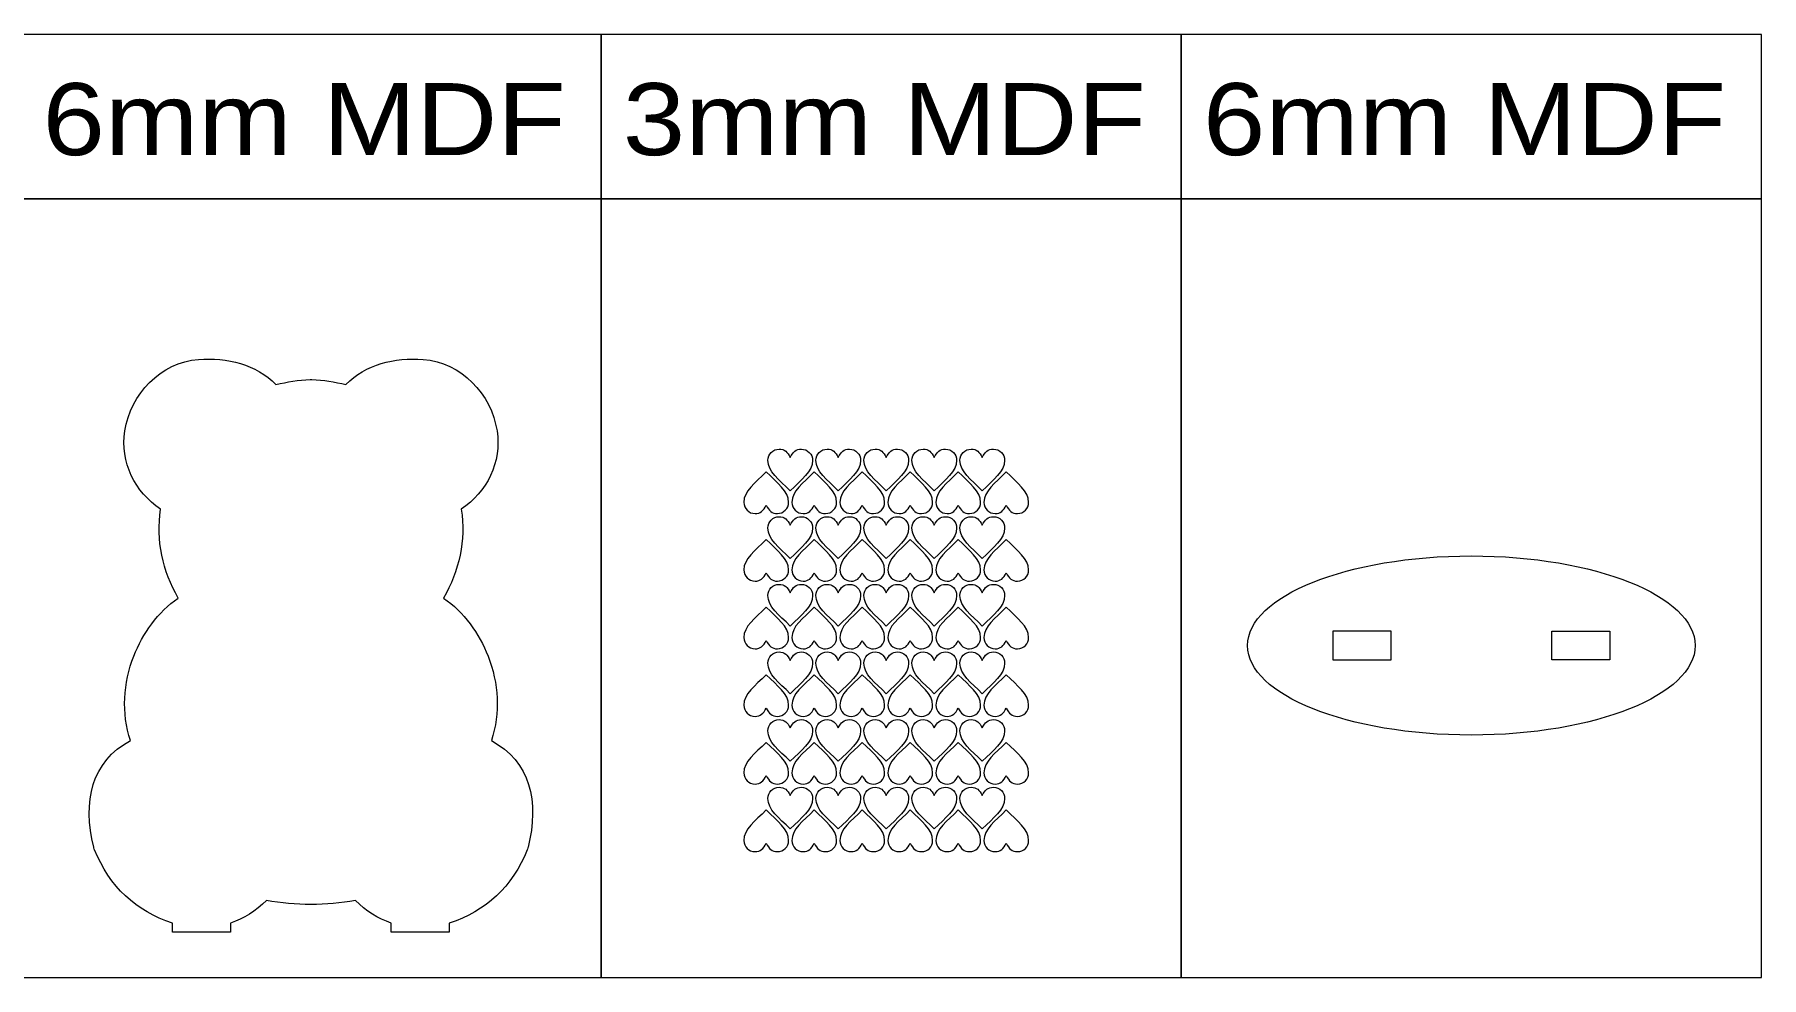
# Model space of a CAD drawing. Header units: millimetres. Extents: x -1166 to 1166, y -335 to 297.
# Drawn here: x 9 to 1166, y -335 to 297 of the extents above; entities that cross this region are included whole.
import ezdxf

# ---------------------------------------------------------------- set-up
doc = ezdxf.new("R2010")
doc.units = ezdxf.units.MM
doc.header["$MEASUREMENT"] = 0
doc.layers.add('Camada 1', color=7, linetype='Continuous')
doc.styles.add('2', font='Arial', dxfattribs={"height": 1})
doc.styles.add('3', font='Arial', dxfattribs={"height": 1})
doc.styles.add('4', font='Arial', dxfattribs={"height": 1})

msp = doc.modelspace()

# ---------------------------------------------------------------- linework, layer by layer
at = {"layer": 'Camada 1', "color": 142, "lineweight": 20}
for points in [[(-0.0001, 186.6815), (388.8269, 186.6815), (388.8269, 296.7483), (-0.0001, 296.7483), (-0.0001, 186.6815)], [(388.8267, 186.6815), (777.6537, 186.6815), (777.6537, 296.7483), (388.8267, 296.7483), (388.8267, 186.6815)], [(777.6535, 186.6815), (1166.4803, 186.6815), (1166.4803, 296.7483), (777.6535, 296.7483), (777.6535, 186.6815)], [(-0.0001, -334.8653), (388.8269, -334.8653), (388.8269, 186.6815), (-0.0001, 186.6815), (-0.0001, -334.8653)], [(388.8267, -334.8653), (777.6537, -334.8653), (777.6537, 186.6815), (388.8267, 186.6815), (388.8267, -334.8653)], [(777.6535, -334.8653), (1166.4803, -334.8653), (1166.4803, 186.6815), (777.6535, 186.6815), (777.6535, -334.8653)]]:
    msp.add_lwpolyline(points, close=True, dxfattribs=at)
at = {"layer": 'Camada 1', "color": 230, "lineweight": 20}
for points, knots in [([(119.1093, 79.1577), (93.7608, 77.3829), (73.5132, 55.7852), (69.7137, 31.2785), (69.7137, 31.2785), (66.4724, 10.3725), (76.4845, -9.8888), (93.682, -21.1518), (93.682, -21.1518), (90.4305, -42.3179), (95.0652, -62.3482), (105.5472, -80.7999), (105.5472, -80.7999), (91.8778, -89.9166), (81.5483, -104.6971), (75.7417, -119.549), (75.7417, -119.549), (68.6485, -137.692), (67.264, -157.9132), (73.5022, -176.1958), (73.5022, -176.1958), (47.3365, -190.2961), (41.2152, -216.8328), (48.895, -247.68), (48.895, -247.68), (48.895, -247.68), (48.9963, -248.0872), (48.9963, -248.0872), (48.9963, -248.0872), (48.9963, -248.0872), (49.2555, -248.8855), (49.2555, -248.8855), (49.2555, -248.8855), (49.2555, -248.8855), (49.4127, -249.2746), (49.4127, -249.2746), (49.4127, -249.2746), (59.4223, -274.0593), (77.1455, -290.5877), (101.6715, -298.4232), (101.6715, -298.4232), (101.6715, -298.4232), (101.6715, -304.4232), (101.6715, -304.4232), (101.6715, -304.4232), (101.6715, -304.4232), (140.5756, -304.4232), (140.5756, -304.4232), (140.5756, -304.4232), (140.5756, -304.4232), (140.5756, -298.4232), (140.5756, -298.4232), (140.5756, -298.4232), (149.437, -295.4203), (157.5031, -290.3245), (164.6217, -283.286), (164.6217, -283.286), (174.4429, -285.0944), (184.4127, -285.9334), (194.4134, -285.9334), (194.4134, -285.9334), (204.4141, -285.9334), (214.3839, -285.0944), (224.2051, -283.286), (224.2051, -283.286), (231.3237, -290.3245), (239.3898, -295.4203), (248.2512, -298.4232), (248.2512, -298.4232), (248.2512, -298.4232), (248.2512, -304.4232), (248.2512, -304.4232), (248.2512, -304.4232), (248.2512, -304.4232), (287.1553, -304.4232), (287.1553, -304.4232), (287.1553, -304.4232), (287.1553, -304.4232), (287.1553, -298.4232), (287.1553, -298.4232), (287.1553, -298.4232), (287.1553, -298.4232), (287.1552, -298.4232), (287.1552, -298.4232), (287.1552, -298.4232), (311.6812, -290.5877), (329.4044, -274.0593), (339.414, -249.2746), (339.414, -249.2746), (339.414, -249.2746), (339.5712, -248.8855), (339.5712, -248.8855), (339.5712, -248.8855), (339.5712, -248.8855), (339.8304, -248.0872), (339.8304, -248.0872), (339.8304, -248.0872), (339.8304, -248.0872), (339.9317, -247.68), (339.9317, -247.68), (339.9317, -247.68), (347.6115, -216.8328), (341.4902, -190.2961), (315.3245, -176.1958), (315.3245, -176.1958), (321.5627, -157.9132), (320.1782, -137.692), (313.085, -119.549), (313.085, -119.549), (307.2784, -104.6971), (296.9489, -89.9166), (283.2795, -80.7999), (283.2795, -80.7999), (293.7615, -62.3482), (298.3962, -42.3179), (295.1447, -21.1518), (295.1447, -21.1518), (312.3422, -9.8888), (322.3543, 10.3725), (319.113, 31.2785), (319.113, 31.2785), (315.3135, 55.7852), (295.0659, 77.3829), (269.7174, 79.1577), (269.7174, 79.1577), (250.4923, 80.5037), (231.1306, 76.0308), (217.8796, 62.2725), (217.8796, 62.2725), (210.3741, 64.1322), (202.7132, 65.3449), (194.9799, 65.7104), (194.9799, 65.7104), (194.9799, 65.7104), (194.6968, 65.7238), (194.6968, 65.7238), (194.6968, 65.7238), (194.6968, 65.7238), (194.13, 65.7238), (194.13, 65.7238), (194.13, 65.7238), (194.13, 65.7238), (193.8469, 65.7104), (193.8469, 65.7104), (193.8469, 65.7104), (186.1136, 65.3449), (178.4527, 64.1322), (170.9472, 62.2725), (170.9472, 62.2725), (157.6962, 76.0308), (138.3345, 80.5037), (119.1093, 79.1577)], [0, 0, 0, 0, 0.025641026, 0.025641026, 0.025641026, 0.025641026, 0.051282051, 0.051282051, 0.051282051, 0.051282051, 0.076923077, 0.076923077, 0.076923077, 0.076923077, 0.102564103, 0.102564103, 0.102564103, 0.102564103, 0.128205128, 0.128205128, 0.128205128, 0.128205128, 0.153846154, 0.153846154, 0.153846154, 0.153846154, 0.179487179, 0.179487179, 0.179487179, 0.179487179, 0.205128205, 0.205128205, 0.205128205, 0.205128205, 0.230769231, 0.230769231, 0.230769231, 0.230769231, 0.256410256, 0.256410256, 0.256410256, 0.256410256, 0.282051282, 0.282051282, 0.282051282, 0.282051282, 0.307692308, 0.307692308, 0.307692308, 0.307692308, 0.333333333, 0.333333333, 0.333333333, 0.333333333, 0.358974359, 0.358974359, 0.358974359, 0.358974359, 0.384615385, 0.384615385, 0.384615385, 0.384615385, 0.41025641, 0.41025641, 0.41025641, 0.41025641, 0.435897436, 0.435897436, 0.435897436, 0.435897436, 0.461538462, 0.461538462, 0.461538462, 0.461538462, 0.487179487, 0.487179487, 0.487179487, 0.487179487, 0.512820513, 0.512820513, 0.512820513, 0.512820513, 0.538461538, 0.538461538, 0.538461538, 0.538461538, 0.564102564, 0.564102564, 0.564102564, 0.564102564, 0.58974359, 0.58974359, 0.58974359, 0.58974359, 0.615384615, 0.615384615, 0.615384615, 0.615384615, 0.641025641, 0.641025641, 0.641025641, 0.641025641, 0.666666667, 0.666666667, 0.666666667, 0.666666667, 0.692307692, 0.692307692, 0.692307692, 0.692307692, 0.717948718, 0.717948718, 0.717948718, 0.717948718, 0.743589744, 0.743589744, 0.743589744, 0.743589744, 0.769230769, 0.769230769, 0.769230769, 0.769230769, 0.794871795, 0.794871795, 0.794871795, 0.794871795, 0.820512821, 0.820512821, 0.820512821, 0.820512821, 0.846153846, 0.846153846, 0.846153846, 0.846153846, 0.871794872, 0.871794872, 0.871794872, 0.871794872, 0.897435897, 0.897435897, 0.897435897, 0.897435897, 0.923076923, 0.923076923, 0.923076923, 0.923076923, 0.948717949, 0.948717949, 0.948717949, 0.948717949, 1, 1, 1, 1]), ([(972.0672, -52.5185), (889.2246, -52.5185), (822.0673, -79.3813), (822.0671, -112.5182), (822.0671, -112.5182), (822.0669, -145.6553), (889.2238, -172.5183), (972.0664, -172.5184), (972.0664, -172.5184), (1054.9092, -172.5185), (1122.0668, -145.6556), (1122.0668, -112.5184), (1122.0668, -112.5184), (1122.0668, -79.3814), (1054.9097, -52.5185), (972.0672, -52.5185)], [0, 0, 0, 0, 0.2, 0.2, 0.2, 0.2, 0.4, 0.4, 0.4, 0.4, 0.6, 0.6, 0.6, 0.6, 1, 1, 1, 1]), ([(879.325, -118.5185), (879.325, -118.5185), (879.325, -106.5185), (879.325, -106.5185), (879.325, -106.5185), (879.325, -106.5185), (879.325, -102.9935), (879.325, -102.9935), (879.325, -102.9935), (879.325, -102.9935), (918.2291, -102.9935), (918.2291, -102.9935), (918.2291, -102.9935), (918.2291, -102.9935), (918.2291, -106.5185), (918.2291, -106.5185), (918.2291, -106.5185), (918.2291, -106.5185), (918.2291, -118.5185), (918.2291, -118.5185), (918.2291, -118.5185), (918.2291, -118.5185), (918.2291, -122.0435), (918.2291, -122.0435), (918.2291, -122.0435), (918.2291, -122.0435), (879.325, -122.0435), (879.325, -122.0435), (879.325, -122.0435), (879.325, -122.0435), (879.325, -118.5185), (879.325, -118.5185)], [0, 0, 0, 0, 0.111111111, 0.111111111, 0.111111111, 0.111111111, 0.222222222, 0.222222222, 0.222222222, 0.222222222, 0.333333333, 0.333333333, 0.333333333, 0.333333333, 0.444444444, 0.444444444, 0.444444444, 0.444444444, 0.555555556, 0.555555556, 0.555555556, 0.555555556, 0.666666667, 0.666666667, 0.666666667, 0.666666667, 0.777777778, 0.777777778, 0.777777778, 0.777777778, 1, 1, 1, 1]), ([(1064.8087, -118.5185), (1064.8087, -118.5185), (1064.8087, -106.5185), (1064.8087, -106.5185), (1064.8087, -106.5185), (1064.8087, -106.5185), (1064.8087, -102.9935), (1064.8087, -102.9935), (1064.8087, -102.9935), (1064.8087, -102.9935), (1025.9047, -102.9935), (1025.9047, -102.9935), (1025.9047, -102.9935), (1025.9047, -102.9935), (1025.9047, -106.5185), (1025.9047, -106.5185), (1025.9047, -106.5185), (1025.9047, -106.5185), (1025.9047, -118.5185), (1025.9047, -118.5185), (1025.9047, -118.5185), (1025.9047, -118.5185), (1025.9047, -122.0435), (1025.9047, -122.0435), (1025.9047, -122.0435), (1025.9047, -122.0435), (1064.8087, -122.0435), (1064.8087, -122.0435), (1064.8087, -122.0435), (1064.8087, -122.0435), (1064.8087, -118.5185), (1064.8087, -118.5185)], [0, 0, 0, 0, 0.111111111, 0.111111111, 0.111111111, 0.111111111, 0.222222222, 0.222222222, 0.222222222, 0.222222222, 0.333333333, 0.333333333, 0.333333333, 0.333333333, 0.444444444, 0.444444444, 0.444444444, 0.444444444, 0.555555556, 0.555555556, 0.555555556, 0.555555556, 0.666666667, 0.666666667, 0.666666667, 0.666666667, 0.777777778, 0.777777778, 0.777777778, 0.777777778, 1, 1, 1, 1])]:
    msp.add_open_spline(points, degree=3, knots=knots, dxfattribs=at)
at = {"layer": 'Camada 1', "color": 250, "lineweight": 20}
for points in [[(530.6097, 11.5438), (530.6097, 15.6839), (527.2499, 19.0437), (523.1099, 19.0437), (523.1099, 19.0437), (519.3596, 19.0437), (517.4845, 17.1689), (515.6097, 13.4189), (515.6097, 13.4189), (513.7349, 17.1689), (511.8599, 19.0437), (508.1096, 19.0437), (508.1096, 19.0437), (503.9695, 19.0437), (500.6097, 15.6839), (500.6097, 11.5438), (500.6097, 11.5438), (500.6097, 4.0437), (508.1096, -1.3874), (515.6097, -8.8873), (515.6097, -8.8873), (523.1099, -1.3874), (530.6097, 4.0437), (530.6097, 11.5438)], [(562.783, 11.5438), (562.783, 15.6839), (559.4232, 19.0437), (555.2832, 19.0437), (555.2832, 19.0437), (551.5328, 19.0437), (549.6578, 17.1689), (547.783, 13.4189), (547.783, 13.4189), (545.9082, 17.1689), (544.0332, 19.0437), (540.2829, 19.0437), (540.2829, 19.0437), (536.1428, 19.0437), (532.783, 15.6839), (532.783, 11.5438), (532.783, 11.5438), (532.783, 4.0437), (540.2829, -1.3874), (547.783, -8.8873), (547.783, -8.8873), (555.2832, -1.3874), (562.783, 4.0437), (562.783, 11.5438)], [(594.9563, 11.5438), (594.9563, 15.6839), (591.5965, 19.0437), (587.4565, 19.0437), (587.4565, 19.0437), (583.7061, 19.0437), (581.8311, 17.1689), (579.9563, 13.4189), (579.9563, 13.4189), (578.0815, 17.1689), (576.2065, 19.0437), (572.4562, 19.0437), (572.4562, 19.0437), (568.3161, 19.0437), (564.9563, 15.6839), (564.9563, 11.5438), (564.9563, 11.5438), (564.9563, 4.0437), (572.4562, -1.3874), (579.9563, -8.8873), (579.9563, -8.8873), (587.4565, -1.3874), (594.9563, 4.0437), (594.9563, 11.5438)], [(627.1296, 11.5438), (627.1296, 15.6839), (623.7698, 19.0437), (619.6298, 19.0437), (619.6298, 19.0437), (615.8794, 19.0437), (614.0044, 17.1689), (612.1296, 13.4189), (612.1296, 13.4189), (610.2548, 17.1689), (608.3798, 19.0437), (604.6295, 19.0437), (604.6295, 19.0437), (600.4894, 19.0437), (597.1296, 15.6839), (597.1296, 11.5438), (597.1296, 11.5438), (597.1296, 4.0437), (604.6295, -1.3874), (612.1296, -8.8873), (612.1296, -8.8873), (619.6298, -1.3874), (627.1296, 4.0437), (627.1296, 11.5438)], [(659.3029, 11.5438), (659.3029, 15.6839), (655.9431, 19.0437), (651.8031, 19.0437), (651.8031, 19.0437), (648.0527, 19.0437), (646.1777, 17.1689), (644.3029, 13.4189), (644.3029, 13.4189), (642.4281, 17.1689), (640.5531, 19.0437), (636.8028, 19.0437), (636.8028, 19.0437), (632.6627, 19.0437), (629.3029, 15.6839), (629.3029, 11.5438), (629.3029, 11.5438), (629.3029, 4.0437), (636.8028, -1.3874), (644.3029, -8.8873), (644.3029, -8.8873), (651.8031, -1.3874), (659.3029, 4.0437), (659.3029, 11.5438)], [(514.5228, -16.6226), (514.5228, -20.7627), (511.163, -24.1225), (507.023, -24.1225), (507.023, -24.1225), (503.2727, -24.1225), (501.3976, -22.2477), (499.5228, -18.4976), (499.5228, -18.4976), (497.648, -22.2477), (495.773, -24.1225), (492.0227, -24.1225), (492.0227, -24.1225), (487.8826, -24.1225), (484.5228, -20.7627), (484.5228, -16.6226), (484.5228, -16.6226), (484.5228, -9.1225), (492.0227, -3.6914), (499.5228, 3.8085), (499.5228, 3.8085), (507.023, -3.6914), (514.5228, -9.1225), (514.5228, -16.6226)], [(546.6961, -16.6226), (546.6961, -20.7627), (543.3363, -24.1225), (539.1963, -24.1225), (539.1963, -24.1225), (535.446, -24.1225), (533.5709, -22.2477), (531.6961, -18.4976), (531.6961, -18.4976), (529.8213, -22.2477), (527.9463, -24.1225), (524.196, -24.1225), (524.196, -24.1225), (520.0559, -24.1225), (516.6961, -20.7627), (516.6961, -16.6226), (516.6961, -16.6226), (516.6961, -9.1225), (524.196, -3.6914), (531.6961, 3.8085), (531.6961, 3.8085), (539.1963, -3.6914), (546.6961, -9.1225), (546.6961, -16.6226)], [(578.8694, -16.6226), (578.8694, -20.7627), (575.5096, -24.1225), (571.3696, -24.1225), (571.3696, -24.1225), (567.6192, -24.1225), (565.7442, -22.2477), (563.8694, -18.4976), (563.8694, -18.4976), (561.9946, -22.2477), (560.1196, -24.1225), (556.3693, -24.1225), (556.3693, -24.1225), (552.2292, -24.1225), (548.8694, -20.7627), (548.8694, -16.6226), (548.8694, -16.6226), (548.8694, -9.1225), (556.3693, -3.6914), (563.8694, 3.8085), (563.8694, 3.8085), (571.3696, -3.6914), (578.8694, -9.1225), (578.8694, -16.6226)], [(611.0427, -16.6226), (611.0427, -20.7627), (607.6829, -24.1225), (603.5429, -24.1225), (603.5429, -24.1225), (599.7925, -24.1225), (597.9175, -22.2477), (596.0427, -18.4976), (596.0427, -18.4976), (594.1679, -22.2477), (592.2929, -24.1225), (588.5426, -24.1225), (588.5426, -24.1225), (584.4025, -24.1225), (581.0427, -20.7627), (581.0427, -16.6226), (581.0427, -16.6226), (581.0427, -9.1225), (588.5426, -3.6914), (596.0427, 3.8085), (596.0427, 3.8085), (603.5429, -3.6914), (611.0427, -9.1225), (611.0427, -16.6226)], [(643.216, -16.6226), (643.216, -20.7627), (639.8562, -24.1225), (635.7162, -24.1225), (635.7162, -24.1225), (631.9658, -24.1225), (630.0908, -22.2477), (628.216, -18.4976), (628.216, -18.4976), (626.3412, -22.2477), (624.4662, -24.1225), (620.7159, -24.1225), (620.7159, -24.1225), (616.5758, -24.1225), (613.216, -20.7627), (613.216, -16.6226), (613.216, -16.6226), (613.216, -9.1225), (620.7159, -3.6914), (628.216, 3.8085), (628.216, 3.8085), (635.7162, -3.6914), (643.216, -9.1225), (643.216, -16.6226)], [(675.3893, -16.6226), (675.3893, -20.7627), (672.0295, -24.1225), (667.8895, -24.1225), (667.8895, -24.1225), (664.1391, -24.1225), (662.2641, -22.2477), (660.3893, -18.4976), (660.3893, -18.4976), (658.5145, -22.2477), (656.6395, -24.1225), (652.8892, -24.1225), (652.8892, -24.1225), (648.7491, -24.1225), (645.3893, -20.7627), (645.3893, -16.6226), (645.3893, -16.6226), (645.3893, -9.1225), (652.8892, -3.6914), (660.3893, 3.8085), (660.3893, 3.8085), (667.8895, -3.6914), (675.3893, -9.1225), (675.3893, -16.6226)], [(530.6097, -33.7529), (530.6097, -29.6128), (527.2499, -26.253), (523.1099, -26.253), (523.1099, -26.253), (519.3596, -26.253), (517.4845, -28.1278), (515.6097, -31.8778), (515.6097, -31.8778), (513.7349, -28.1278), (511.8599, -26.253), (508.1096, -26.253), (508.1096, -26.253), (503.9695, -26.253), (500.6097, -29.6128), (500.6097, -33.7529), (500.6097, -33.7529), (500.6097, -41.253), (508.1096, -46.6841), (515.6097, -54.184), (515.6097, -54.184), (523.1099, -46.6841), (530.6097, -41.253), (530.6097, -33.7529)], [(562.783, -33.7529), (562.783, -29.6128), (559.4232, -26.253), (555.2832, -26.253), (555.2832, -26.253), (551.5328, -26.253), (549.6578, -28.1278), (547.783, -31.8778), (547.783, -31.8778), (545.9082, -28.1278), (544.0332, -26.253), (540.2829, -26.253), (540.2829, -26.253), (536.1428, -26.253), (532.783, -29.6128), (532.783, -33.7529), (532.783, -33.7529), (532.783, -41.253), (540.2829, -46.6841), (547.783, -54.184), (547.783, -54.184), (555.2832, -46.6841), (562.783, -41.253), (562.783, -33.7529)], [(594.9563, -33.7529), (594.9563, -29.6128), (591.5965, -26.253), (587.4565, -26.253), (587.4565, -26.253), (583.7061, -26.253), (581.8311, -28.1278), (579.9563, -31.8778), (579.9563, -31.8778), (578.0815, -28.1278), (576.2065, -26.253), (572.4562, -26.253), (572.4562, -26.253), (568.3161, -26.253), (564.9563, -29.6128), (564.9563, -33.7529), (564.9563, -33.7529), (564.9563, -41.253), (572.4562, -46.6841), (579.9563, -54.184), (579.9563, -54.184), (587.4565, -46.6841), (594.9563, -41.253), (594.9563, -33.7529)], [(627.1296, -33.7529), (627.1296, -29.6128), (623.7698, -26.253), (619.6298, -26.253), (619.6298, -26.253), (615.8794, -26.253), (614.0044, -28.1278), (612.1296, -31.8778), (612.1296, -31.8778), (610.2548, -28.1278), (608.3798, -26.253), (604.6295, -26.253), (604.6295, -26.253), (600.4894, -26.253), (597.1296, -29.6128), (597.1296, -33.7529), (597.1296, -33.7529), (597.1296, -41.253), (604.6295, -46.6841), (612.1296, -54.184), (612.1296, -54.184), (619.6298, -46.6841), (627.1296, -41.253), (627.1296, -33.7529)], [(659.3029, -33.7529), (659.3029, -29.6128), (655.9431, -26.253), (651.8031, -26.253), (651.8031, -26.253), (648.0527, -26.253), (646.1777, -28.1278), (644.3029, -31.8778), (644.3029, -31.8778), (642.4281, -28.1278), (640.5531, -26.253), (636.8028, -26.253), (636.8028, -26.253), (632.6627, -26.253), (629.3029, -29.6128), (629.3029, -33.7529), (629.3029, -33.7529), (629.3029, -41.253), (636.8028, -46.6841), (644.3029, -54.184), (644.3029, -54.184), (651.8031, -46.6841), (659.3029, -41.253), (659.3029, -33.7529)], [(514.5228, -61.9193), (514.5228, -66.0594), (511.163, -69.4192), (507.023, -69.4192), (507.023, -69.4192), (503.2727, -69.4192), (501.3976, -67.5444), (499.5228, -63.7943), (499.5228, -63.7943), (497.648, -67.5444), (495.773, -69.4192), (492.0227, -69.4192), (492.0227, -69.4192), (487.8826, -69.4192), (484.5228, -66.0594), (484.5228, -61.9193), (484.5228, -61.9193), (484.5228, -54.4192), (492.0227, -48.9881), (499.5228, -41.4882), (499.5228, -41.4882), (507.023, -48.9881), (514.5228, -54.4192), (514.5228, -61.9193)], [(546.6961, -61.9193), (546.6961, -66.0594), (543.3363, -69.4192), (539.1963, -69.4192), (539.1963, -69.4192), (535.446, -69.4192), (533.5709, -67.5444), (531.6961, -63.7943), (531.6961, -63.7943), (529.8213, -67.5444), (527.9463, -69.4192), (524.196, -69.4192), (524.196, -69.4192), (520.0559, -69.4192), (516.6961, -66.0594), (516.6961, -61.9193), (516.6961, -61.9193), (516.6961, -54.4192), (524.196, -48.9881), (531.6961, -41.4882), (531.6961, -41.4882), (539.1963, -48.9881), (546.6961, -54.4192), (546.6961, -61.9193)], [(578.8694, -61.9193), (578.8694, -66.0594), (575.5096, -69.4192), (571.3696, -69.4192), (571.3696, -69.4192), (567.6192, -69.4192), (565.7442, -67.5444), (563.8694, -63.7943), (563.8694, -63.7943), (561.9946, -67.5444), (560.1196, -69.4192), (556.3693, -69.4192), (556.3693, -69.4192), (552.2292, -69.4192), (548.8694, -66.0594), (548.8694, -61.9193), (548.8694, -61.9193), (548.8694, -54.4192), (556.3693, -48.9881), (563.8694, -41.4882), (563.8694, -41.4882), (571.3696, -48.9881), (578.8694, -54.4192), (578.8694, -61.9193)], [(611.0427, -61.9193), (611.0427, -66.0594), (607.6829, -69.4192), (603.5429, -69.4192), (603.5429, -69.4192), (599.7925, -69.4192), (597.9175, -67.5444), (596.0427, -63.7943), (596.0427, -63.7943), (594.1679, -67.5444), (592.2929, -69.4192), (588.5426, -69.4192), (588.5426, -69.4192), (584.4025, -69.4192), (581.0427, -66.0594), (581.0427, -61.9193), (581.0427, -61.9193), (581.0427, -54.4192), (588.5426, -48.9881), (596.0427, -41.4882), (596.0427, -41.4882), (603.5429, -48.9881), (611.0427, -54.4192), (611.0427, -61.9193)], [(643.216, -61.9193), (643.216, -66.0594), (639.8562, -69.4192), (635.7162, -69.4192), (635.7162, -69.4192), (631.9658, -69.4192), (630.0908, -67.5444), (628.216, -63.7943), (628.216, -63.7943), (626.3412, -67.5444), (624.4662, -69.4192), (620.7159, -69.4192), (620.7159, -69.4192), (616.5758, -69.4192), (613.216, -66.0594), (613.216, -61.9193), (613.216, -61.9193), (613.216, -54.4192), (620.7159, -48.9881), (628.216, -41.4882), (628.216, -41.4882), (635.7162, -48.9881), (643.216, -54.4192), (643.216, -61.9193)], [(675.3893, -61.9193), (675.3893, -66.0594), (672.0295, -69.4192), (667.8895, -69.4192), (667.8895, -69.4192), (664.1391, -69.4192), (662.2641, -67.5444), (660.3893, -63.7943), (660.3893, -63.7943), (658.5145, -67.5444), (656.6395, -69.4192), (652.8892, -69.4192), (652.8892, -69.4192), (648.7491, -69.4192), (645.3893, -66.0594), (645.3893, -61.9193), (645.3893, -61.9193), (645.3893, -54.4192), (652.8892, -48.9881), (660.3893, -41.4882), (660.3893, -41.4882), (667.8895, -48.9881), (675.3893, -54.4192), (675.3893, -61.9193)], [(530.6097, -79.0496), (530.6097, -74.9095), (527.2499, -71.5497), (523.1099, -71.5497), (523.1099, -71.5497), (519.3596, -71.5497), (517.4845, -73.4245), (515.6097, -77.1745), (515.6097, -77.1745), (513.7349, -73.4245), (511.8599, -71.5497), (508.1096, -71.5497), (508.1096, -71.5497), (503.9695, -71.5497), (500.6097, -74.9095), (500.6097, -79.0496), (500.6097, -79.0496), (500.6097, -86.5497), (508.1096, -91.9808), (515.6097, -99.4806), (515.6097, -99.4806), (523.1099, -91.9808), (530.6097, -86.5497), (530.6097, -79.0496)], [(562.783, -79.0496), (562.783, -74.9095), (559.4232, -71.5497), (555.2832, -71.5497), (555.2832, -71.5497), (551.5328, -71.5497), (549.6578, -73.4245), (547.783, -77.1745), (547.783, -77.1745), (545.9082, -73.4245), (544.0332, -71.5497), (540.2829, -71.5497), (540.2829, -71.5497), (536.1428, -71.5497), (532.783, -74.9095), (532.783, -79.0496), (532.783, -79.0496), (532.783, -86.5497), (540.2829, -91.9808), (547.783, -99.4806), (547.783, -99.4806), (555.2832, -91.9808), (562.783, -86.5497), (562.783, -79.0496)], [(594.9563, -79.0496), (594.9563, -74.9095), (591.5965, -71.5497), (587.4565, -71.5497), (587.4565, -71.5497), (583.7061, -71.5497), (581.8311, -73.4245), (579.9563, -77.1745), (579.9563, -77.1745), (578.0815, -73.4245), (576.2065, -71.5497), (572.4562, -71.5497), (572.4562, -71.5497), (568.3161, -71.5497), (564.9563, -74.9095), (564.9563, -79.0496), (564.9563, -79.0496), (564.9563, -86.5497), (572.4562, -91.9808), (579.9563, -99.4806), (579.9563, -99.4806), (587.4565, -91.9808), (594.9563, -86.5497), (594.9563, -79.0496)], [(627.1296, -79.0496), (627.1296, -74.9095), (623.7698, -71.5497), (619.6298, -71.5497), (619.6298, -71.5497), (615.8794, -71.5497), (614.0044, -73.4245), (612.1296, -77.1745), (612.1296, -77.1745), (610.2548, -73.4245), (608.3798, -71.5497), (604.6295, -71.5497), (604.6295, -71.5497), (600.4894, -71.5497), (597.1296, -74.9095), (597.1296, -79.0496), (597.1296, -79.0496), (597.1296, -86.5497), (604.6295, -91.9808), (612.1296, -99.4806), (612.1296, -99.4806), (619.6298, -91.9808), (627.1296, -86.5497), (627.1296, -79.0496)], [(659.3029, -79.0496), (659.3029, -74.9095), (655.9431, -71.5497), (651.8031, -71.5497), (651.8031, -71.5497), (648.0527, -71.5497), (646.1777, -73.4245), (644.3029, -77.1745), (644.3029, -77.1745), (642.4281, -73.4245), (640.5531, -71.5497), (636.8028, -71.5497), (636.8028, -71.5497), (632.6627, -71.5497), (629.3029, -74.9095), (629.3029, -79.0496), (629.3029, -79.0496), (629.3029, -86.5497), (636.8028, -91.9808), (644.3029, -99.4806), (644.3029, -99.4806), (651.8031, -91.9808), (659.3029, -86.5497), (659.3029, -79.0496)], [(514.5228, -107.216), (514.5228, -111.3561), (511.163, -114.7159), (507.023, -114.7159), (507.023, -114.7159), (503.2727, -114.7159), (501.3976, -112.8411), (499.5228, -109.091), (499.5228, -109.091), (497.648, -112.8411), (495.773, -114.7159), (492.0227, -114.7159), (492.0227, -114.7159), (487.8826, -114.7159), (484.5228, -111.3561), (484.5228, -107.216), (484.5228, -107.216), (484.5228, -99.7159), (492.0227, -94.2848), (499.5228, -86.7849), (499.5228, -86.7849), (507.023, -94.2848), (514.5228, -99.7159), (514.5228, -107.216)], [(546.6961, -107.216), (546.6961, -111.3561), (543.3363, -114.7159), (539.1963, -114.7159), (539.1963, -114.7159), (535.446, -114.7159), (533.5709, -112.8411), (531.6961, -109.091), (531.6961, -109.091), (529.8213, -112.8411), (527.9463, -114.7159), (524.196, -114.7159), (524.196, -114.7159), (520.0559, -114.7159), (516.6961, -111.3561), (516.6961, -107.216), (516.6961, -107.216), (516.6961, -99.7159), (524.196, -94.2848), (531.6961, -86.7849), (531.6961, -86.7849), (539.1963, -94.2848), (546.6961, -99.7159), (546.6961, -107.216)], [(578.8694, -107.216), (578.8694, -111.3561), (575.5096, -114.7159), (571.3696, -114.7159), (571.3696, -114.7159), (567.6192, -114.7159), (565.7442, -112.8411), (563.8694, -109.091), (563.8694, -109.091), (561.9946, -112.8411), (560.1196, -114.7159), (556.3693, -114.7159), (556.3693, -114.7159), (552.2292, -114.7159), (548.8694, -111.3561), (548.8694, -107.216), (548.8694, -107.216), (548.8694, -99.7159), (556.3693, -94.2848), (563.8694, -86.7849), (563.8694, -86.7849), (571.3696, -94.2848), (578.8694, -99.7159), (578.8694, -107.216)], [(611.0427, -107.216), (611.0427, -111.3561), (607.6829, -114.7159), (603.5429, -114.7159), (603.5429, -114.7159), (599.7925, -114.7159), (597.9175, -112.8411), (596.0427, -109.091), (596.0427, -109.091), (594.1679, -112.8411), (592.2929, -114.7159), (588.5426, -114.7159), (588.5426, -114.7159), (584.4025, -114.7159), (581.0427, -111.3561), (581.0427, -107.216), (581.0427, -107.216), (581.0427, -99.7159), (588.5426, -94.2848), (596.0427, -86.7849), (596.0427, -86.7849), (603.5429, -94.2848), (611.0427, -99.7159), (611.0427, -107.216)], [(643.216, -107.216), (643.216, -111.3561), (639.8562, -114.7159), (635.7162, -114.7159), (635.7162, -114.7159), (631.9658, -114.7159), (630.0908, -112.8411), (628.216, -109.091), (628.216, -109.091), (626.3412, -112.8411), (624.4662, -114.7159), (620.7159, -114.7159), (620.7159, -114.7159), (616.5758, -114.7159), (613.216, -111.3561), (613.216, -107.216), (613.216, -107.216), (613.216, -99.7159), (620.7159, -94.2848), (628.216, -86.7849), (628.216, -86.7849), (635.7162, -94.2848), (643.216, -99.7159), (643.216, -107.216)], [(675.3893, -107.216), (675.3893, -111.3561), (672.0295, -114.7159), (667.8895, -114.7159), (667.8895, -114.7159), (664.1391, -114.7159), (662.2641, -112.8411), (660.3893, -109.091), (660.3893, -109.091), (658.5145, -112.8411), (656.6395, -114.7159), (652.8892, -114.7159), (652.8892, -114.7159), (648.7491, -114.7159), (645.3893, -111.3561), (645.3893, -107.216), (645.3893, -107.216), (645.3893, -99.7159), (652.8892, -94.2848), (660.3893, -86.7849), (660.3893, -86.7849), (667.8895, -94.2848), (675.3893, -99.7159), (675.3893, -107.216)], [(530.6097, -124.3463), (530.6097, -120.2062), (527.2499, -116.8464), (523.1099, -116.8464), (523.1099, -116.8464), (519.3596, -116.8464), (517.4845, -118.7212), (515.6097, -122.4712), (515.6097, -122.4712), (513.7349, -118.7212), (511.8599, -116.8464), (508.1096, -116.8464), (508.1096, -116.8464), (503.9695, -116.8464), (500.6097, -120.2062), (500.6097, -124.3463), (500.6097, -124.3463), (500.6097, -131.8464), (508.1096, -137.2775), (515.6097, -144.7773), (515.6097, -144.7773), (523.1099, -137.2775), (530.6097, -131.8464), (530.6097, -124.3463)], [(562.783, -124.3463), (562.783, -120.2062), (559.4232, -116.8464), (555.2832, -116.8464), (555.2832, -116.8464), (551.5328, -116.8464), (549.6578, -118.7212), (547.783, -122.4712), (547.783, -122.4712), (545.9082, -118.7212), (544.0332, -116.8464), (540.2829, -116.8464), (540.2829, -116.8464), (536.1428, -116.8464), (532.783, -120.2062), (532.783, -124.3463), (532.783, -124.3463), (532.783, -131.8464), (540.2829, -137.2775), (547.783, -144.7773), (547.783, -144.7773), (555.2832, -137.2775), (562.783, -131.8464), (562.783, -124.3463)], [(594.9563, -124.3463), (594.9563, -120.2062), (591.5965, -116.8464), (587.4565, -116.8464), (587.4565, -116.8464), (583.7061, -116.8464), (581.8311, -118.7212), (579.9563, -122.4712), (579.9563, -122.4712), (578.0815, -118.7212), (576.2065, -116.8464), (572.4562, -116.8464), (572.4562, -116.8464), (568.3161, -116.8464), (564.9563, -120.2062), (564.9563, -124.3463), (564.9563, -124.3463), (564.9563, -131.8464), (572.4562, -137.2775), (579.9563, -144.7773), (579.9563, -144.7773), (587.4565, -137.2775), (594.9563, -131.8464), (594.9563, -124.3463)], [(627.1296, -124.3463), (627.1296, -120.2062), (623.7698, -116.8464), (619.6298, -116.8464), (619.6298, -116.8464), (615.8794, -116.8464), (614.0044, -118.7212), (612.1296, -122.4712), (612.1296, -122.4712), (610.2548, -118.7212), (608.3798, -116.8464), (604.6295, -116.8464), (604.6295, -116.8464), (600.4894, -116.8464), (597.1296, -120.2062), (597.1296, -124.3463), (597.1296, -124.3463), (597.1296, -131.8464), (604.6295, -137.2775), (612.1296, -144.7773), (612.1296, -144.7773), (619.6298, -137.2775), (627.1296, -131.8464), (627.1296, -124.3463)], [(659.3029, -124.3463), (659.3029, -120.2062), (655.9431, -116.8464), (651.8031, -116.8464), (651.8031, -116.8464), (648.0527, -116.8464), (646.1777, -118.7212), (644.3029, -122.4712), (644.3029, -122.4712), (642.4281, -118.7212), (640.5531, -116.8464), (636.8028, -116.8464), (636.8028, -116.8464), (632.6627, -116.8464), (629.3029, -120.2062), (629.3029, -124.3463), (629.3029, -124.3463), (629.3029, -131.8464), (636.8028, -137.2775), (644.3029, -144.7773), (644.3029, -144.7773), (651.8031, -137.2775), (659.3029, -131.8464), (659.3029, -124.3463)], [(514.5228, -152.5127), (514.5228, -156.6528), (511.163, -160.0126), (507.023, -160.0126), (507.023, -160.0126), (503.2727, -160.0126), (501.3976, -158.1378), (499.5228, -154.3877), (499.5228, -154.3877), (497.648, -158.1378), (495.773, -160.0126), (492.0227, -160.0126), (492.0227, -160.0126), (487.8826, -160.0126), (484.5228, -156.6528), (484.5228, -152.5127), (484.5228, -152.5127), (484.5228, -145.0126), (492.0227, -139.5815), (499.5228, -132.0816), (499.5228, -132.0816), (507.023, -139.5815), (514.5228, -145.0126), (514.5228, -152.5127)], [(546.6961, -152.5127), (546.6961, -156.6528), (543.3363, -160.0126), (539.1963, -160.0126), (539.1963, -160.0126), (535.446, -160.0126), (533.5709, -158.1378), (531.6961, -154.3877), (531.6961, -154.3877), (529.8213, -158.1378), (527.9463, -160.0126), (524.196, -160.0126), (524.196, -160.0126), (520.0559, -160.0126), (516.6961, -156.6528), (516.6961, -152.5127), (516.6961, -152.5127), (516.6961, -145.0126), (524.196, -139.5815), (531.6961, -132.0816), (531.6961, -132.0816), (539.1963, -139.5815), (546.6961, -145.0126), (546.6961, -152.5127)], [(578.8694, -152.5127), (578.8694, -156.6528), (575.5096, -160.0126), (571.3696, -160.0126), (571.3696, -160.0126), (567.6192, -160.0126), (565.7442, -158.1378), (563.8694, -154.3877), (563.8694, -154.3877), (561.9946, -158.1378), (560.1196, -160.0126), (556.3693, -160.0126), (556.3693, -160.0126), (552.2292, -160.0126), (548.8694, -156.6528), (548.8694, -152.5127), (548.8694, -152.5127), (548.8694, -145.0126), (556.3693, -139.5815), (563.8694, -132.0816), (563.8694, -132.0816), (571.3696, -139.5815), (578.8694, -145.0126), (578.8694, -152.5127)], [(611.0427, -152.5127), (611.0427, -156.6528), (607.6829, -160.0126), (603.5429, -160.0126), (603.5429, -160.0126), (599.7925, -160.0126), (597.9175, -158.1378), (596.0427, -154.3877), (596.0427, -154.3877), (594.1679, -158.1378), (592.2929, -160.0126), (588.5426, -160.0126), (588.5426, -160.0126), (584.4025, -160.0126), (581.0427, -156.6528), (581.0427, -152.5127), (581.0427, -152.5127), (581.0427, -145.0126), (588.5426, -139.5815), (596.0427, -132.0816), (596.0427, -132.0816), (603.5429, -139.5815), (611.0427, -145.0126), (611.0427, -152.5127)], [(643.216, -152.5127), (643.216, -156.6528), (639.8562, -160.0126), (635.7162, -160.0126), (635.7162, -160.0126), (631.9658, -160.0126), (630.0908, -158.1378), (628.216, -154.3877), (628.216, -154.3877), (626.3412, -158.1378), (624.4662, -160.0126), (620.7159, -160.0126), (620.7159, -160.0126), (616.5758, -160.0126), (613.216, -156.6528), (613.216, -152.5127), (613.216, -152.5127), (613.216, -145.0126), (620.7159, -139.5815), (628.216, -132.0816), (628.216, -132.0816), (635.7162, -139.5815), (643.216, -145.0126), (643.216, -152.5127)], [(675.3893, -152.5127), (675.3893, -156.6528), (672.0295, -160.0126), (667.8895, -160.0126), (667.8895, -160.0126), (664.1391, -160.0126), (662.2641, -158.1378), (660.3893, -154.3877), (660.3893, -154.3877), (658.5145, -158.1378), (656.6395, -160.0126), (652.8892, -160.0126), (652.8892, -160.0126), (648.7491, -160.0126), (645.3893, -156.6528), (645.3893, -152.5127), (645.3893, -152.5127), (645.3893, -145.0126), (652.8892, -139.5815), (660.3893, -132.0816), (660.3893, -132.0816), (667.8895, -139.5815), (675.3893, -145.0126), (675.3893, -152.5127)], [(530.6097, -169.643), (530.6097, -165.5029), (527.2499, -162.1431), (523.1099, -162.1431), (523.1099, -162.1431), (519.3596, -162.1431), (517.4845, -164.0179), (515.6097, -167.7679), (515.6097, -167.7679), (513.7349, -164.0179), (511.8599, -162.1431), (508.1096, -162.1431), (508.1096, -162.1431), (503.9695, -162.1431), (500.6097, -165.5029), (500.6097, -169.643), (500.6097, -169.643), (500.6097, -177.1431), (508.1096, -182.5742), (515.6097, -190.074), (515.6097, -190.074), (523.1099, -182.5742), (530.6097, -177.1431), (530.6097, -169.643)], [(562.783, -169.643), (562.783, -165.5029), (559.4232, -162.1431), (555.2832, -162.1431), (555.2832, -162.1431), (551.5328, -162.1431), (549.6578, -164.0179), (547.783, -167.7679), (547.783, -167.7679), (545.9082, -164.0179), (544.0332, -162.1431), (540.2829, -162.1431), (540.2829, -162.1431), (536.1428, -162.1431), (532.783, -165.5029), (532.783, -169.643), (532.783, -169.643), (532.783, -177.1431), (540.2829, -182.5742), (547.783, -190.074), (547.783, -190.074), (555.2832, -182.5742), (562.783, -177.1431), (562.783, -169.643)], [(594.9563, -169.643), (594.9563, -165.5029), (591.5965, -162.1431), (587.4565, -162.1431), (587.4565, -162.1431), (583.7061, -162.1431), (581.8311, -164.0179), (579.9563, -167.7679), (579.9563, -167.7679), (578.0815, -164.0179), (576.2065, -162.1431), (572.4562, -162.1431), (572.4562, -162.1431), (568.3161, -162.1431), (564.9563, -165.5029), (564.9563, -169.643), (564.9563, -169.643), (564.9563, -177.1431), (572.4562, -182.5742), (579.9563, -190.074), (579.9563, -190.074), (587.4565, -182.5742), (594.9563, -177.1431), (594.9563, -169.643)], [(627.1296, -169.643), (627.1296, -165.5029), (623.7698, -162.1431), (619.6298, -162.1431), (619.6298, -162.1431), (615.8794, -162.1431), (614.0044, -164.0179), (612.1296, -167.7679), (612.1296, -167.7679), (610.2548, -164.0179), (608.3798, -162.1431), (604.6295, -162.1431), (604.6295, -162.1431), (600.4894, -162.1431), (597.1296, -165.5029), (597.1296, -169.643), (597.1296, -169.643), (597.1296, -177.1431), (604.6295, -182.5742), (612.1296, -190.074), (612.1296, -190.074), (619.6298, -182.5742), (627.1296, -177.1431), (627.1296, -169.643)], [(659.3029, -169.643), (659.3029, -165.5029), (655.9431, -162.1431), (651.8031, -162.1431), (651.8031, -162.1431), (648.0527, -162.1431), (646.1777, -164.0179), (644.3029, -167.7679), (644.3029, -167.7679), (642.4281, -164.0179), (640.5531, -162.1431), (636.8028, -162.1431), (636.8028, -162.1431), (632.6627, -162.1431), (629.3029, -165.5029), (629.3029, -169.643), (629.3029, -169.643), (629.3029, -177.1431), (636.8028, -182.5742), (644.3029, -190.074), (644.3029, -190.074), (651.8031, -182.5742), (659.3029, -177.1431), (659.3029, -169.643)], [(514.5228, -197.8094), (514.5228, -201.9495), (511.163, -205.3093), (507.023, -205.3093), (507.023, -205.3093), (503.2727, -205.3093), (501.3976, -203.4345), (499.5228, -199.6844), (499.5228, -199.6844), (497.648, -203.4345), (495.773, -205.3093), (492.0227, -205.3093), (492.0227, -205.3093), (487.8826, -205.3093), (484.5228, -201.9495), (484.5228, -197.8094), (484.5228, -197.8094), (484.5228, -190.3093), (492.0227, -184.8782), (499.5228, -177.3783), (499.5228, -177.3783), (507.023, -184.8782), (514.5228, -190.3093), (514.5228, -197.8094)], [(546.6961, -197.8094), (546.6961, -201.9495), (543.3363, -205.3093), (539.1963, -205.3093), (539.1963, -205.3093), (535.446, -205.3093), (533.5709, -203.4345), (531.6961, -199.6844), (531.6961, -199.6844), (529.8213, -203.4345), (527.9463, -205.3093), (524.196, -205.3093), (524.196, -205.3093), (520.0559, -205.3093), (516.6961, -201.9495), (516.6961, -197.8094), (516.6961, -197.8094), (516.6961, -190.3093), (524.196, -184.8782), (531.6961, -177.3783), (531.6961, -177.3783), (539.1963, -184.8782), (546.6961, -190.3093), (546.6961, -197.8094)], [(578.8694, -197.8094), (578.8694, -201.9495), (575.5096, -205.3093), (571.3696, -205.3093), (571.3696, -205.3093), (567.6192, -205.3093), (565.7442, -203.4345), (563.8694, -199.6844), (563.8694, -199.6844), (561.9946, -203.4345), (560.1196, -205.3093), (556.3693, -205.3093), (556.3693, -205.3093), (552.2292, -205.3093), (548.8694, -201.9495), (548.8694, -197.8094), (548.8694, -197.8094), (548.8694, -190.3093), (556.3693, -184.8782), (563.8694, -177.3783), (563.8694, -177.3783), (571.3696, -184.8782), (578.8694, -190.3093), (578.8694, -197.8094)], [(611.0427, -197.8094), (611.0427, -201.9495), (607.6829, -205.3093), (603.5429, -205.3093), (603.5429, -205.3093), (599.7925, -205.3093), (597.9175, -203.4345), (596.0427, -199.6844), (596.0427, -199.6844), (594.1679, -203.4345), (592.2929, -205.3093), (588.5426, -205.3093), (588.5426, -205.3093), (584.4025, -205.3093), (581.0427, -201.9495), (581.0427, -197.8094), (581.0427, -197.8094), (581.0427, -190.3093), (588.5426, -184.8782), (596.0427, -177.3783), (596.0427, -177.3783), (603.5429, -184.8782), (611.0427, -190.3093), (611.0427, -197.8094)], [(643.216, -197.8094), (643.216, -201.9495), (639.8562, -205.3093), (635.7162, -205.3093), (635.7162, -205.3093), (631.9658, -205.3093), (630.0908, -203.4345), (628.216, -199.6844), (628.216, -199.6844), (626.3412, -203.4345), (624.4662, -205.3093), (620.7159, -205.3093), (620.7159, -205.3093), (616.5758, -205.3093), (613.216, -201.9495), (613.216, -197.8094), (613.216, -197.8094), (613.216, -190.3093), (620.7159, -184.8782), (628.216, -177.3783), (628.216, -177.3783), (635.7162, -184.8782), (643.216, -190.3093), (643.216, -197.8094)], [(675.3893, -197.8094), (675.3893, -201.9495), (672.0295, -205.3093), (667.8895, -205.3093), (667.8895, -205.3093), (664.1391, -205.3093), (662.2641, -203.4345), (660.3893, -199.6844), (660.3893, -199.6844), (658.5145, -203.4345), (656.6395, -205.3093), (652.8892, -205.3093), (652.8892, -205.3093), (648.7491, -205.3093), (645.3893, -201.9495), (645.3893, -197.8094), (645.3893, -197.8094), (645.3893, -190.3093), (652.8892, -184.8782), (660.3893, -177.3783), (660.3893, -177.3783), (667.8895, -184.8782), (675.3893, -190.3093), (675.3893, -197.8094)], [(530.6097, -214.9397), (530.6097, -210.7996), (527.2499, -207.4398), (523.1099, -207.4398), (523.1099, -207.4398), (519.3596, -207.4398), (517.4845, -209.3146), (515.6097, -213.0646), (515.6097, -213.0646), (513.7349, -209.3146), (511.8599, -207.4398), (508.1096, -207.4398), (508.1096, -207.4398), (503.9695, -207.4398), (500.6097, -210.7996), (500.6097, -214.9397), (500.6097, -214.9397), (500.6097, -222.4398), (508.1096, -227.8709), (515.6097, -235.3707), (515.6097, -235.3707), (523.1099, -227.8709), (530.6097, -222.4398), (530.6097, -214.9397)], [(562.783, -214.9397), (562.783, -210.7996), (559.4232, -207.4398), (555.2832, -207.4398), (555.2832, -207.4398), (551.5328, -207.4398), (549.6578, -209.3146), (547.783, -213.0646), (547.783, -213.0646), (545.9082, -209.3146), (544.0332, -207.4398), (540.2829, -207.4398), (540.2829, -207.4398), (536.1428, -207.4398), (532.783, -210.7996), (532.783, -214.9397), (532.783, -214.9397), (532.783, -222.4398), (540.2829, -227.8709), (547.783, -235.3707), (547.783, -235.3707), (555.2832, -227.8709), (562.783, -222.4398), (562.783, -214.9397)], [(594.9563, -214.9397), (594.9563, -210.7996), (591.5965, -207.4398), (587.4565, -207.4398), (587.4565, -207.4398), (583.7061, -207.4398), (581.8311, -209.3146), (579.9563, -213.0646), (579.9563, -213.0646), (578.0815, -209.3146), (576.2065, -207.4398), (572.4562, -207.4398), (572.4562, -207.4398), (568.3161, -207.4398), (564.9563, -210.7996), (564.9563, -214.9397), (564.9563, -214.9397), (564.9563, -222.4398), (572.4562, -227.8709), (579.9563, -235.3707), (579.9563, -235.3707), (587.4565, -227.8709), (594.9563, -222.4398), (594.9563, -214.9397)], [(627.1296, -214.9397), (627.1296, -210.7996), (623.7698, -207.4398), (619.6298, -207.4398), (619.6298, -207.4398), (615.8794, -207.4398), (614.0044, -209.3146), (612.1296, -213.0646), (612.1296, -213.0646), (610.2548, -209.3146), (608.3798, -207.4398), (604.6295, -207.4398), (604.6295, -207.4398), (600.4894, -207.4398), (597.1296, -210.7996), (597.1296, -214.9397), (597.1296, -214.9397), (597.1296, -222.4398), (604.6295, -227.8709), (612.1296, -235.3707), (612.1296, -235.3707), (619.6298, -227.8709), (627.1296, -222.4398), (627.1296, -214.9397)], [(659.3029, -214.9397), (659.3029, -210.7996), (655.9431, -207.4398), (651.8031, -207.4398), (651.8031, -207.4398), (648.0527, -207.4398), (646.1777, -209.3146), (644.3029, -213.0646), (644.3029, -213.0646), (642.4281, -209.3146), (640.5531, -207.4398), (636.8028, -207.4398), (636.8028, -207.4398), (632.6627, -207.4398), (629.3029, -210.7996), (629.3029, -214.9397), (629.3029, -214.9397), (629.3029, -222.4398), (636.8028, -227.8709), (644.3029, -235.3707), (644.3029, -235.3707), (651.8031, -227.8709), (659.3029, -222.4398), (659.3029, -214.9397)], [(514.5228, -243.1061), (514.5228, -247.2462), (511.163, -250.606), (507.023, -250.606), (507.023, -250.606), (503.2727, -250.606), (501.3976, -248.7312), (499.5228, -244.9811), (499.5228, -244.9811), (497.648, -248.7312), (495.773, -250.606), (492.0227, -250.606), (492.0227, -250.606), (487.8826, -250.606), (484.5228, -247.2462), (484.5228, -243.1061), (484.5228, -243.1061), (484.5228, -235.606), (492.0227, -230.1749), (499.5228, -222.675), (499.5228, -222.675), (507.023, -230.1749), (514.5228, -235.606), (514.5228, -243.1061)], [(546.6961, -243.1061), (546.6961, -247.2462), (543.3363, -250.606), (539.1963, -250.606), (539.1963, -250.606), (535.446, -250.606), (533.5709, -248.7312), (531.6961, -244.9811), (531.6961, -244.9811), (529.8213, -248.7312), (527.9463, -250.606), (524.196, -250.606), (524.196, -250.606), (520.0559, -250.606), (516.6961, -247.2462), (516.6961, -243.1061), (516.6961, -243.1061), (516.6961, -235.606), (524.196, -230.1749), (531.6961, -222.675), (531.6961, -222.675), (539.1963, -230.1749), (546.6961, -235.606), (546.6961, -243.1061)], [(578.8694, -243.1061), (578.8694, -247.2462), (575.5096, -250.606), (571.3696, -250.606), (571.3696, -250.606), (567.6192, -250.606), (565.7442, -248.7312), (563.8694, -244.9811), (563.8694, -244.9811), (561.9946, -248.7312), (560.1196, -250.606), (556.3693, -250.606), (556.3693, -250.606), (552.2292, -250.606), (548.8694, -247.2462), (548.8694, -243.1061), (548.8694, -243.1061), (548.8694, -235.606), (556.3693, -230.1749), (563.8694, -222.675), (563.8694, -222.675), (571.3696, -230.1749), (578.8694, -235.606), (578.8694, -243.1061)], [(611.0427, -243.1061), (611.0427, -247.2462), (607.6829, -250.606), (603.5429, -250.606), (603.5429, -250.606), (599.7925, -250.606), (597.9175, -248.7312), (596.0427, -244.9811), (596.0427, -244.9811), (594.1679, -248.7312), (592.2929, -250.606), (588.5426, -250.606), (588.5426, -250.606), (584.4025, -250.606), (581.0427, -247.2462), (581.0427, -243.1061), (581.0427, -243.1061), (581.0427, -235.606), (588.5426, -230.1749), (596.0427, -222.675), (596.0427, -222.675), (603.5429, -230.1749), (611.0427, -235.606), (611.0427, -243.1061)], [(643.216, -243.1061), (643.216, -247.2462), (639.8562, -250.606), (635.7162, -250.606), (635.7162, -250.606), (631.9658, -250.606), (630.0908, -248.7312), (628.216, -244.9811), (628.216, -244.9811), (626.3412, -248.7312), (624.4662, -250.606), (620.7159, -250.606), (620.7159, -250.606), (616.5758, -250.606), (613.216, -247.2462), (613.216, -243.1061), (613.216, -243.1061), (613.216, -235.606), (620.7159, -230.1749), (628.216, -222.675), (628.216, -222.675), (635.7162, -230.1749), (643.216, -235.606), (643.216, -243.1061)], [(675.3893, -243.1061), (675.3893, -247.2462), (672.0295, -250.606), (667.8895, -250.606), (667.8895, -250.606), (664.1391, -250.606), (662.2641, -248.7312), (660.3893, -244.9811), (660.3893, -244.9811), (658.5145, -248.7312), (656.6395, -250.606), (652.8892, -250.606), (652.8892, -250.606), (648.7491, -250.606), (645.3893, -247.2462), (645.3893, -243.1061), (645.3893, -243.1061), (645.3893, -235.606), (652.8892, -230.1749), (660.3893, -222.675), (660.3893, -222.675), (667.8895, -230.1749), (675.3893, -235.606), (675.3893, -243.1061)]]:
    msp.add_open_spline(points, degree=3, knots=[0, 0, 0, 0, 0.142857143, 0.142857143, 0.142857143, 0.142857143, 0.285714286, 0.285714286, 0.285714286, 0.285714286, 0.428571429, 0.428571429, 0.428571429, 0.428571429, 0.571428571, 0.571428571, 0.571428571, 0.571428571, 0.714285714, 0.714285714, 0.714285714, 0.714285714, 1, 1, 1, 1], dxfattribs=at)

# ---------------------------------------------------------------- texts
at = {"layer": 'Camada 1', "color": 142, "width": 1.114671}
for s, style, p in [('6mm MDF', '2', (14.5805, 215.9645)), ('3mm MDF', '3', (403.4072, 215.9645)), ('6mm MDF', '4', (792.234, 215.9645))]:
    msp.add_text(s, height=48.2598, dxfattribs=dict(at, style=style)).set_placement(p)

doc.saveas('drawing.dxf')
